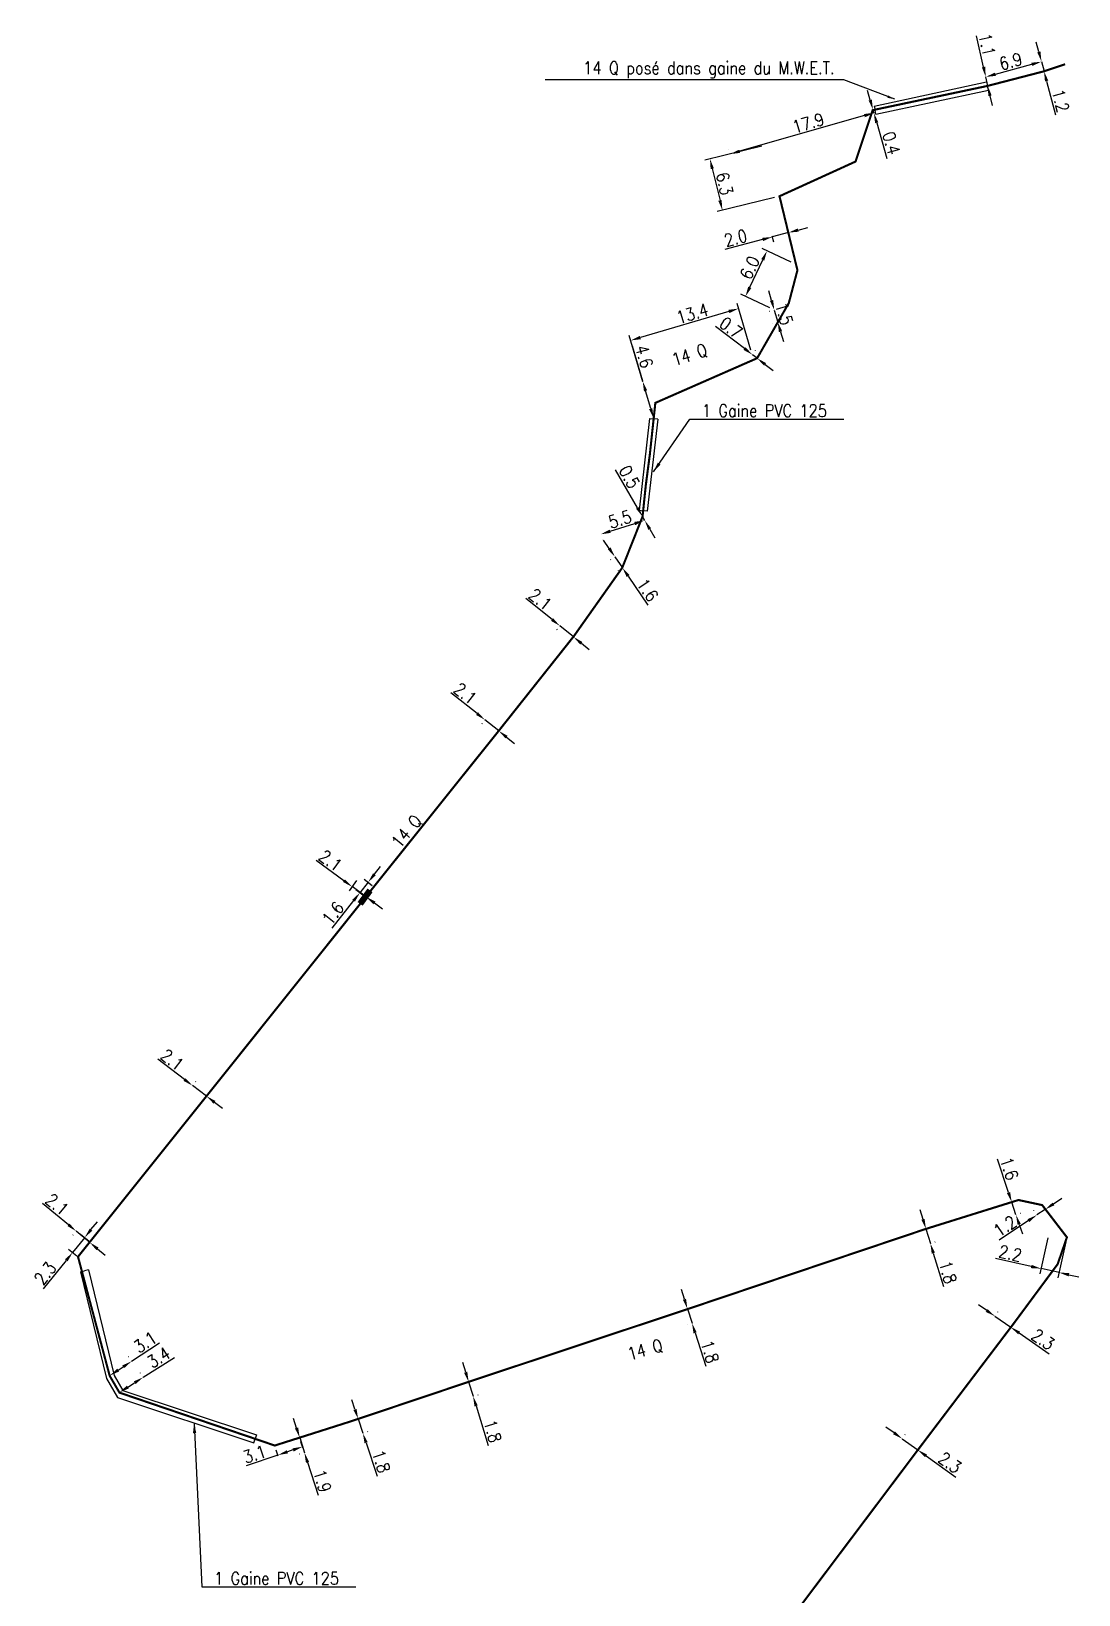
# Model space of a CAD drawing. Header units: millimetres. Extents: x 255000 to 256001, y 143000 to 143842.
# Drawn here: x 255876.4 to 256001.5, y 143152.4 to 143338.9 of the extents above; entities that cross this region are included whole.
import ezdxf
from ezdxf.enums import TextEntityAlignment as Align

# ---------------------------------------------------------------- set-up
doc = ezdxf.new("R2010")
doc.units = ezdxf.units.MM
doc.header["$MEASUREMENT"] = 0
doc.header["$PDMODE"] = 34
doc.linetypes.add('S_ST', pattern=[14, 8, -1.5, 0, -1.5, 0, -1.5, 0, -1.5])
doc.layers.get('0').update_dxf_attribs({"linetype": 'CONTINUOUS'})
doc.layers.get('DEFPOINTS').update_dxf_attribs({"linetype": 'CONTINUOUS'})
for name, color, linetype in [('S_100', 5, 'CONTINUOUS'), ('S_300', 7, 'CONTINUOUS'), ('S_400', 7, 'CONTINUOUS')]:
    doc.layers.add(name, color=color, linetype=linetype)
doc.styles.add('M_ROMANS', font='ROMANS.shx', dxfattribs={"width": 0.75})
doc.styles.get("Standard").update_dxf_attribs({"font": 'romans.shx', "width": 0.85})
doc.dimstyles.get("Standard").update_dxf_attribs({"dimtxt": 1.5, "dimasz": 1.2, "dimexe": 0.625, "dimexo": 0.625, "dimgap": 0.25, "dimtad": 1, "dimdec": 1, "dimzin": 0, "dimdsep": 46, "dimtxsty": 'Standard', "dimcen": -0.5, "dimadec": 0, "dimazin": 0, "dimtfac": 1, "dimtdec": 1, "dimtmove": 0, "dimatfit": 3, "dimfxl": 1, "dimtolj": 1, "dimtzin": 0, "dimarcsym": 0})

# ---------------------------------------------------------------- blocks, each defined once
blk = doc.blocks.new('*D174')
at = {"layer": 'DEFPOINTS', "color": 0, "linetype": 'Continuous'}
for p in [(255980.35, 143170.95), (255982.22, 143169.61), (255982.25, 143169.65)]:
    blk.add_point(p, dxfattribs=at)
at = {"layer": 'S_100', "color": 0, "linetype": 'Continuous', "lineweight": -2}
for p, q in [((255979.4, 143171.69), (255978.43, 143172.39)), ((255980.71, 143171.46), (255980.74, 143171.5)), ((255980.38, 143170.99), (255982.25, 143169.65)), ((255982.58, 143170.12), (255982.61, 143170.16)), ((255983.22, 143168.95), (255986.78, 143166.41))]:
    blk.add_line(p, q, dxfattribs=at)
at = {"layer": 'S_100', "color": 0, "linetype": 'Continuous'}
for points in [[(255979.52, 143171.85), (255979.29, 143171.53), (255980.38, 143170.99)], [(255983.34, 143169.11), (255983.11, 143168.79), (255982.25, 143169.65)]]:
    blk.add_solid(points, dxfattribs=at)
at = {"layer": 'S_100', "color": 0, "linetype": 'Continuous', "insert": (255986.07, 143168.14), "char_height": 1.5, "attachment_point": 5, "rotation": 324.3713}
blk.add_mtext('\\A1;2.3', dxfattribs=at)
blk = doc.blocks.new('*D175')
at = {"layer": 'DEFPOINTS', "color": 0, "linetype": 'Continuous'}
for p in [(255991.44, 143185.59), (255993.33, 143184.28), (255993.34, 143184.3)]:
    blk.add_point(p, dxfattribs=at)
at = {"layer": 'S_100', "color": 0, "linetype": 'Continuous', "lineweight": -2}
for p, q in [((255990.47, 143186.29), (255989.48, 143186.97)), ((255991.45, 143185.61), (255993.34, 143184.3)), ((255991.8, 143186.1), (255991.81, 143186.12)), ((255993.69, 143184.79), (255993.7, 143184.81)), ((255994.33, 143183.61), (255997.92, 143181.12))]:
    blk.add_line(p, q, dxfattribs=at)
at = {"layer": 'S_100', "color": 0, "linetype": 'Continuous'}
for points in [[(255990.58, 143186.45), (255990.35, 143186.13), (255991.45, 143185.61)], [(255994.44, 143183.78), (255994.21, 143183.45), (255993.34, 143184.3)]]:
    blk.add_solid(points, dxfattribs=at)
at = {"layer": 'S_100', "color": 0, "linetype": 'Continuous', "insert": (255997.19, 143182.85), "char_height": 1.5, "attachment_point": 5, "rotation": 325.2536}
blk.add_mtext('\\A1;2.3', dxfattribs=at)
blk = doc.blocks.new('*D176')
at = {"layer": 'DEFPOINTS', "color": 0, "linetype": 'Continuous'}
for p in [(255997.9, 143195.58), (256000.05, 143195.11), (255999.11, 143190.82)]:
    blk.add_point(p, dxfattribs=at)
at = {"layer": 'S_100', "color": 0, "linetype": 'Continuous', "lineweight": -2}
for p, q in [((255997.76, 143194.97), (255996.82, 143190.68)), ((255999.91, 143194.5), (255998.97, 143190.21)), ((255995.79, 143191.55), (255991.52, 143192.48)), ((255999.11, 143190.82), (255996.96, 143191.29)), ((256000.28, 143190.56), (256001.45, 143190.31))]:
    blk.add_line(p, q, dxfattribs=at)
at = {"layer": 'S_100', "color": 0, "linetype": 'Continuous'}
for points in [[(255995.83, 143191.74), (255995.74, 143191.35), (255996.96, 143191.29)], [(256000.32, 143190.76), (256000.24, 143190.37), (255999.11, 143190.82)]]:
    blk.add_solid(points, dxfattribs=at)
at = {"layer": 'S_100', "color": 0, "linetype": 'Continuous', "insert": (255993.28, 143193.12), "char_height": 1.5, "attachment_point": 5, "rotation": 347.6581}
blk.add_mtext('\\A1;2.2', dxfattribs=at)
blk = doc.blocks.new('*D177')
at = {"layer": 'DEFPOINTS', "color": 0, "linetype": 'Continuous'}
for p in [(255996.46, 143197.66), (255997.44, 143198.35), (255997.46, 143198.33)]:
    blk.add_point(p, dxfattribs=at)
at = {"layer": 'S_100', "color": 0, "linetype": 'Continuous', "lineweight": -2}
for p, q in [((255998.44, 143199.02), (255999.44, 143199.68)), ((255996.11, 143198.18), (255996.1, 143198.21)), ((255997.44, 143198.35), (255996.45, 143197.69)), ((255997.11, 143198.85), (255997.1, 143198.87)), ((255995.45, 143197.02), (255991.96, 143194.7))]:
    blk.add_line(p, q, dxfattribs=at)
at = {"layer": 'S_100', "color": 0, "linetype": 'Continuous'}
for points in [[(255995.34, 143197.19), (255995.56, 143196.85), (255996.45, 143197.69)], [(255998.33, 143199.18), (255998.55, 143198.85), (255997.44, 143198.35)]]:
    blk.add_solid(points, dxfattribs=at)
at = {"layer": 'S_100', "color": 0, "linetype": 'Continuous', "insert": (255992.65, 143196.36), "char_height": 1.5, "attachment_point": 5, "rotation": 33.6675}
blk.add_mtext('\\A1;1.2', dxfattribs=at)
blk = doc.blocks.new('*D178')
at = {"layer": 'DEFPOINTS', "color": 0, "linetype": 'Continuous'}
for p in [(255983.15, 143196), (255983.21, 143196.02), (255983.67, 143194.28)]:
    blk.add_point(p, dxfattribs=at)
at = {"layer": 'S_100', "color": 0, "linetype": 'Continuous', "lineweight": -2}
for p, q in [((255982.86, 143197.17), (255982.51, 143198.31)), ((255983.21, 143196.02), (255983.74, 143194.3)), ((255983.75, 143196.18), (255983.81, 143196.2)), ((255984.27, 143194.46), (255984.33, 143194.48)), ((255984.09, 143193.15), (255985.31, 143189.14))]:
    blk.add_line(p, q, dxfattribs=at)
at = {"layer": 'S_100', "color": 0, "linetype": 'Continuous'}
for points in [[(255983.05, 143197.23), (255982.67, 143197.11), (255983.21, 143196.02)], [(255984.28, 143193.21), (255983.9, 143193.09), (255983.74, 143194.3)]]:
    blk.add_solid(points, dxfattribs=at)
at = {"layer": 'S_100', "color": 0, "linetype": 'Continuous', "insert": (255985.83, 143190.86), "char_height": 1.5, "attachment_point": 5, "rotation": 286.9562}
blk.add_mtext('\\A1;1.8', dxfattribs=at)
blk = doc.blocks.new('*D179')
at = {"layer": 'DEFPOINTS', "color": 0, "linetype": 'Continuous'}
for p in [(255928.6, 143177.77), (255928.62, 143177.78), (255929.13, 143176.05)]:
    blk.add_point(p, dxfattribs=at)
at = {"layer": 'S_100', "color": 0, "linetype": 'Continuous', "lineweight": -2}
for p, q in [((255928.27, 143178.92), (255927.92, 143180.07)), ((255928.62, 143177.78), (255929.15, 143176.06)), ((255929.19, 143177.95), (255929.22, 143177.96)), ((255929.72, 143176.23), (255929.75, 143176.24)), ((255929.51, 143174.91), (255930.97, 143170.17))]:
    blk.add_line(p, q, dxfattribs=at)
at = {"layer": 'S_100', "color": 0, "linetype": 'Continuous'}
for points in [[(255928.46, 143178.98), (255928.08, 143178.86), (255928.62, 143177.78)], [(255929.7, 143174.97), (255929.32, 143174.85), (255929.15, 143176.06)]]:
    blk.add_solid(points, dxfattribs=at)
at = {"layer": 'S_100', "color": 0, "linetype": 'Continuous', "insert": (255931.49, 143171.89), "char_height": 1.5, "attachment_point": 5, "rotation": 287.1389}
blk.add_mtext('\\A1;1.8', dxfattribs=at)
blk = doc.blocks.new('*D180')
at = {"layer": 'DEFPOINTS', "color": 0, "linetype": 'Continuous'}
for p in [(255954.74, 143186.49), (255954.75, 143186.5), (255955.3, 143184.78)]:
    blk.add_point(p, dxfattribs=at)
at = {"layer": 'S_100', "color": 0, "linetype": 'Continuous', "lineweight": -2}
for p, q in [((255954.38, 143187.64), (255954.02, 143188.78)), ((255954.16, 143186.31), (255954.15, 143186.3)), ((255954.74, 143186.49), (255955.29, 143184.78)), ((255954.7, 143184.59), (255954.69, 143184.59)), ((255955.65, 143183.64), (255956.92, 143179.64))]:
    blk.add_line(p, q, dxfattribs=at)
at = {"layer": 'S_100', "color": 0, "linetype": 'Continuous'}
for points in [[(255954.57, 143187.7), (255954.19, 143187.58), (255954.74, 143186.49)], [(255955.84, 143183.7), (255955.46, 143183.57), (255955.29, 143184.78)]]:
    blk.add_solid(points, dxfattribs=at)
at = {"layer": 'S_100', "color": 0, "linetype": 'Continuous', "insert": (255957.42, 143181.37), "char_height": 1.5, "attachment_point": 5, "rotation": 287.625}
blk.add_mtext('\\A1;1.8', dxfattribs=at)
blk = doc.blocks.new('*D181')
at = {"layer": 'DEFPOINTS', "color": 0, "linetype": 'Continuous'}
for p in [(255905.85, 143169.04), (255906.1, 143168.32), (255909.03, 143169.32)]:
    blk.add_point(p, dxfattribs=at)
at = {"layer": 'S_100', "color": 0, "linetype": 'Continuous', "lineweight": -2}
for p, q in [((255905.9, 143168.91), (255905.65, 143169.63)), ((255907.65, 143169.65), (255906.99, 143169.43)), ((255908.83, 143169.91), (255908.59, 143170.63)), ((255905.85, 143169.04), (255902.06, 143167.75))]:
    blk.add_line(p, q, dxfattribs=at)
at = {"layer": 'S_100', "color": 0, "linetype": 'Continuous'}
for points in [[(255906.93, 143169.62), (255907.05, 143169.24), (255905.85, 143169.04)], [(255907.59, 143169.84), (255907.72, 143169.46), (255908.79, 143170.04)]]:
    blk.add_solid(points, dxfattribs=at)
at = {"layer": 'S_100', "color": 0, "linetype": 'Continuous', "insert": (255903.07, 143169.15), "char_height": 1.5, "attachment_point": 5, "rotation": 18.7808}
blk.add_mtext('\\A1;3.1', dxfattribs=at)
blk = doc.blocks.new('*D182')
at = {"layer": 'DEFPOINTS', "color": 0, "linetype": 'Continuous'}
for p in [(255908.45, 143171.13), (255908.48, 143171.14), (255909.05, 143169.33)]:
    blk.add_point(p, dxfattribs=at)
at = {"layer": 'S_100', "color": 0, "linetype": 'Continuous', "lineweight": -2}
for p, q in [((255908.08, 143172.27), (255907.72, 143173.41)), ((255907.88, 143170.95), (255907.85, 143170.94)), ((255908.45, 143171.13), (255909.02, 143169.32)), ((255908.46, 143169.14), (255908.43, 143169.13)), ((255909.39, 143168.18), (255910.65, 143164.24))]:
    blk.add_line(p, q, dxfattribs=at)
at = {"layer": 'S_100', "color": 0, "linetype": 'Continuous'}
for points in [[(255908.27, 143172.33), (255907.89, 143172.21), (255908.45, 143171.13)], [(255909.58, 143168.24), (255909.2, 143168.11), (255909.02, 143169.32)]]:
    blk.add_solid(points, dxfattribs=at)
at = {"layer": 'S_100', "color": 0, "linetype": 'Continuous', "insert": (255911.15, 143165.94), "char_height": 1.5, "attachment_point": 5, "rotation": 287.7279}
blk.add_mtext('\\A1;1.9', dxfattribs=at)
blk = doc.blocks.new('*D183')
at = {"layer": 'DEFPOINTS', "color": 0, "linetype": 'Continuous'}
for p in [(255915.37, 143173.34), (255915.43, 143173.36), (255915.94, 143171.63)]:
    blk.add_point(p, dxfattribs=at)
at = {"layer": 'S_100', "color": 0, "linetype": 'Continuous', "lineweight": -2}
for p, q in [((255915.05, 143174.5), (255914.67, 143175.64)), ((255915.43, 143173.36), (255916, 143171.65)), ((255915.96, 143173.54), (255916.02, 143173.56)), ((255916.53, 143171.83), (255916.59, 143171.85)), ((255916.38, 143170.51), (255917.71, 143166.54))]:
    blk.add_line(p, q, dxfattribs=at)
at = {"layer": 'S_100', "color": 0, "linetype": 'Continuous'}
for points in [[(255915.24, 143174.56), (255914.86, 143174.43), (255915.43, 143173.36)], [(255916.57, 143170.58), (255916.19, 143170.45), (255916, 143171.65)]]:
    blk.add_solid(points, dxfattribs=at)
at = {"layer": 'S_100', "color": 0, "linetype": 'Continuous', "insert": (255918.18, 143168.28), "char_height": 1.5, "attachment_point": 5, "rotation": 288.5058}
blk.add_mtext('\\A1;1.8', dxfattribs=at)
blk = doc.blocks.new('*D184')
at = {"layer": 'DEFPOINTS', "color": 0, "linetype": 'Continuous'}
for p in [(255881.81, 143195.79), (255880.37, 143194), (255881.35, 143193.22)]:
    blk.add_point(p, dxfattribs=at)
at = {"layer": 'S_100', "color": 0, "linetype": 'Continuous', "lineweight": -2}
for p, q in [((255883.54, 143195.94), (255884.3, 143196.87)), ((255882.79, 143195.01), (255881.35, 143193.22)), ((255882.3, 143195.4), (255883.28, 143194.61)), ((255880.59, 143192.28), (255877.85, 143188.88)), ((255880.86, 143193.61), (255881.83, 143192.82))]:
    blk.add_line(p, q, dxfattribs=at)
at = {"layer": 'S_100', "color": 0, "linetype": 'Continuous'}
for points in [[(255883.39, 143196.07), (255883.7, 143195.81), (255882.79, 143195.01)], [(255880.44, 143192.41), (255880.75, 143192.16), (255881.35, 143193.22)]]:
    blk.add_solid(points, dxfattribs=at)
at = {"layer": 'S_100', "color": 0, "linetype": 'Continuous', "insert": (255878.07, 143190.74), "char_height": 1.5, "attachment_point": 5, "rotation": 51.1204}
blk.add_mtext('\\A1;2.3', dxfattribs=at)
blk = doc.blocks.new('*D185')
at = {"layer": 'DEFPOINTS', "color": 0, "linetype": 'Continuous'}
for p in [(255881.81, 143195.79), (255883.4, 143194.41), (255883.43, 143194.45)]:
    blk.add_point(p, dxfattribs=at)
at = {"layer": 'S_100', "color": 0, "linetype": 'Continuous', "lineweight": -2}
for p, q in [((255880.86, 143196.52), (255877.77, 143199.08)), ((255883.4, 143194.41), (255881.78, 143195.75)), ((255881.41, 143195.31), (255881.38, 143195.27)), ((255883.03, 143193.97), (255883, 143193.93)), ((255884.32, 143193.65), (255885.24, 143192.88))]:
    blk.add_line(p, q, dxfattribs=at)
at = {"layer": 'S_100', "color": 0, "linetype": 'Continuous'}
for points in [[(255880.98, 143196.67), (255880.73, 143196.37), (255881.78, 143195.75)], [(255884.45, 143193.8), (255884.19, 143193.49), (255883.4, 143194.41)]]:
    blk.add_solid(points, dxfattribs=at)
at = {"layer": 'S_100', "color": 0, "linetype": 'Continuous', "insert": (255879.49, 143198.95), "char_height": 1.5, "attachment_point": 5, "rotation": 320.3278}
blk.add_mtext('\\A1;2.1', dxfattribs=at)
blk = doc.blocks.new('*D186')
at = {"layer": 'DEFPOINTS', "color": 0, "linetype": 'Continuous'}
for p in [(255895.63, 143213.09), (255897.3, 143211.82), (255897.33, 143211.86)]:
    blk.add_point(p, dxfattribs=at)
at = {"layer": 'S_100', "color": 0, "linetype": 'Continuous', "lineweight": -2}
for p, q in [((255894.7, 143213.85), (255891.5, 143216.27)), ((255897.33, 143211.86), (255895.66, 143213.13)), ((255896, 143213.59), (255896.04, 143213.63)), ((255897.68, 143212.32), (255897.71, 143212.36)), ((255898.29, 143211.14), (255899.25, 143210.42))]:
    blk.add_line(p, q, dxfattribs=at)
at = {"layer": 'S_100', "color": 0, "linetype": 'Continuous'}
for points in [[(255894.82, 143214.01), (255894.58, 143213.69), (255895.66, 143213.13)], [(255898.41, 143211.3), (255898.17, 143210.98), (255897.33, 143211.86)]]:
    blk.add_solid(points, dxfattribs=at)
at = {"layer": 'S_100', "color": 0, "linetype": 'Continuous', "insert": (255893.23, 143216.22), "char_height": 1.5, "attachment_point": 5, "rotation": 322.9312}
blk.add_mtext('\\A1;2.1', dxfattribs=at)
blk = doc.blocks.new('*D187')
at = {"layer": 'DEFPOINTS', "color": 0, "linetype": 'Continuous'}
for p in [(255915.61, 143238.11), (255917.31, 143236.87), (255916.41, 143235.63)]:
    blk.add_point(p, dxfattribs=at)
at = {"layer": 'S_100', "color": 0, "linetype": 'Continuous', "lineweight": -2}
for p, q in [((255913.74, 143237.58), (255910.41, 143240.01)), ((255915.24, 143237.6), (255914.34, 143236.37)), ((255916.41, 143235.63), (255914.71, 143236.87)), ((255916.94, 143236.36), (255916.04, 143235.13)), ((255917.38, 143234.93), (255918.35, 143234.22))]:
    blk.add_line(p, q, dxfattribs=at)
at = {"layer": 'S_100', "color": 0, "linetype": 'Continuous'}
for points in [[(255913.86, 143237.74), (255913.62, 143237.42), (255914.71, 143236.87)], [(255917.5, 143235.09), (255917.26, 143234.77), (255916.41, 143235.63)]]:
    blk.add_solid(points, dxfattribs=at)
at = {"layer": 'S_100', "color": 0, "linetype": 'Continuous', "insert": (255912.13, 143239.99), "char_height": 1.5, "attachment_point": 5, "rotation": 323.8955}
blk.add_mtext('\\A1;2.1', dxfattribs=at)
blk = doc.blocks.new('*D188')
at = {"layer": 'DEFPOINTS', "color": 0, "linetype": 'Continuous'}
for p in [(255930.62, 143256.83), (255932.21, 143255.46), (255932.26, 143255.52)]:
    blk.add_point(p, dxfattribs=at)
at = {"layer": 'S_100', "color": 0, "linetype": 'Continuous', "lineweight": -2}
for p, q in [((255929.63, 143257.52), (255926.5, 143260.01)), ((255930.23, 143256.34), (255930.18, 143256.28)), ((255932.21, 143255.46), (255930.57, 143256.77)), ((255931.87, 143255.03), (255931.82, 143254.97)), ((255933.15, 143254.71), (255934.09, 143253.96))]:
    blk.add_line(p, q, dxfattribs=at)
at = {"layer": 'S_100', "color": 0, "linetype": 'Continuous'}
for points in [[(255929.75, 143257.67), (255929.51, 143257.36), (255930.57, 143256.77)], [(255933.27, 143254.87), (255933.03, 143254.56), (255932.21, 143255.46)]]:
    blk.add_solid(points, dxfattribs=at)
at = {"layer": 'S_100', "color": 0, "linetype": 'Continuous', "insert": (255928.22, 143259.92), "char_height": 1.5, "attachment_point": 5, "rotation": 321.4547}
blk.add_mtext('\\A1;2.1', dxfattribs=at)
blk = doc.blocks.new('*D189')
at = {"layer": 'DEFPOINTS', "color": 0, "linetype": 'Continuous'}
for p in [(255939.56, 143268.05), (255941.14, 143266.67), (255941.19, 143266.73)]:
    blk.add_point(p, dxfattribs=at)
at = {"layer": 'S_100', "color": 0, "linetype": 'Continuous', "lineweight": -2}
for p, q in [((255938.58, 143268.74), (255935.46, 143271.26)), ((255939.17, 143267.56), (255939.12, 143267.5)), ((255941.14, 143266.67), (255939.51, 143267.99)), ((255940.8, 143266.24), (255940.75, 143266.18)), ((255942.08, 143265.91), (255943.01, 143265.16))]:
    blk.add_line(p, q, dxfattribs=at)
at = {"layer": 'S_100', "color": 0, "linetype": 'Continuous'}
for points in [[(255938.7, 143268.9), (255938.45, 143268.59), (255939.51, 143267.99)], [(255942.2, 143266.07), (255941.95, 143265.76), (255941.14, 143266.67)]]:
    blk.add_solid(points, dxfattribs=at)
at = {"layer": 'S_100', "color": 0, "linetype": 'Continuous', "insert": (255937.18, 143271.16), "char_height": 1.5, "attachment_point": 5, "rotation": 321.0585}
blk.add_mtext('\\A1;2.1', dxfattribs=at)
blk = doc.blocks.new('*D190')
at = {"layer": 'DEFPOINTS', "color": 0, "linetype": 'Continuous'}
for p in [(255946.1, 143276.26), (255946.98, 143274.92), (255947.01, 143274.94)]:
    blk.add_point(p, dxfattribs=at)
at = {"layer": 'S_100', "color": 0, "linetype": 'Continuous', "lineweight": -2}
for p, q in [((255945.4, 143277.23), (255944.72, 143278.22)), ((255945.59, 143275.91), (255945.56, 143275.89)), ((255946.08, 143276.24), (255946.98, 143274.92)), ((255946.49, 143274.59), (255946.46, 143274.57)), ((255947.66, 143273.93), (255950.02, 143270.48))]:
    blk.add_line(p, q, dxfattribs=at)
at = {"layer": 'S_100', "color": 0, "linetype": 'Continuous'}
for points in [[(255945.56, 143277.35), (255945.23, 143277.12), (255946.08, 143276.24)], [(255947.82, 143274.05), (255947.49, 143273.82), (255946.98, 143274.92)]]:
    blk.add_solid(points, dxfattribs=at)
at = {"layer": 'S_100', "color": 0, "linetype": 'Continuous', "insert": (255950, 143272.27), "char_height": 1.5, "attachment_point": 5, "rotation": 304.3834}
blk.add_mtext('\\A1;1.6', dxfattribs=at)
blk = doc.blocks.new('*D191')
at = {"layer": 'DEFPOINTS', "color": 0, "linetype": 'Continuous'}
for p in [(255962.47, 143300.31), (255963.03, 143299.89), (255963.06, 143299.92)]:
    blk.add_point(p, dxfattribs=at)
at = {"layer": 'S_100', "color": 0, "linetype": 'Continuous', "lineweight": -2}
for p, q in [((255961.55, 143301.08), (255958.07, 143303.73)), ((255963.06, 143299.92), (255962.5, 143300.35)), ((255962.85, 143300.81), (255962.88, 143300.85)), ((255963.41, 143300.39), (255963.44, 143300.42)), ((255964.01, 143299.2), (255964.96, 143298.47))]:
    blk.add_line(p, q, dxfattribs=at)
at = {"layer": 'S_100', "color": 0, "linetype": 'Continuous'}
for points in [[(255961.67, 143301.24), (255961.43, 143300.92), (255962.5, 143300.35)], [(255964.13, 143299.35), (255963.89, 143299.04), (255963.06, 143299.92)]]:
    blk.add_solid(points, dxfattribs=at)
at = {"layer": 'S_100', "color": 0, "linetype": 'Continuous', "insert": (255959.94, 143303.56), "char_height": 1.5, "attachment_point": 5, "rotation": 322.6409}
blk.add_mtext('\\A1;0.7', dxfattribs=at)
blk = doc.blocks.new('*D192')
at = {"layer": 'DEFPOINTS', "color": 0, "linetype": 'Continuous'}
for p in [(255997.02, 143335.33), (255997.31, 143334.17), (255997.32, 143334.18)]:
    blk.add_point(p, dxfattribs=at)
at = {"layer": 'S_100', "color": 0, "linetype": 'Continuous', "lineweight": -2}
for p, q in [((255996.69, 143336.49), (255996.38, 143337.65)), ((255996.41, 143335.17), (255996.4, 143335.17)), ((255996.72, 143334.01), (255996.7, 143334.01)), ((255997, 143335.33), (255997.31, 143334.17)), ((255997.62, 143333.01), (255998.69, 143328.96))]:
    blk.add_line(p, q, dxfattribs=at)
at = {"layer": 'S_100', "color": 0, "linetype": 'Continuous'}
for points in [[(255996.88, 143336.54), (255996.5, 143336.44), (255997, 143335.33)], [(255997.81, 143333.06), (255997.42, 143332.96), (255997.31, 143334.17)]]:
    blk.add_solid(points, dxfattribs=at)
at = {"layer": 'S_100', "color": 0, "linetype": 'Continuous', "insert": (255999.28, 143330.66), "char_height": 1.5, "attachment_point": 5, "rotation": 284.9018}
blk.add_mtext('\\A1;1.2', dxfattribs=at)
blk = doc.blocks.new('*D193')
at = {"layer": 'DEFPOINTS', "color": 0, "linetype": 'Continuous'}
for p in [(255964.67, 143315.15), (255966.61, 143315.67), (255966.81, 143314.92)]:
    blk.add_point(p, dxfattribs=at)
at = {"layer": 'S_100', "color": 0, "linetype": 'Continuous', "lineweight": -2}
for p, q in [((255966.77, 143315.06), (255966.97, 143314.31)), ((255967.97, 143315.22), (255969.13, 143315.53)), ((255963.71, 143314.1), (255959.22, 143312.91)), ((255964.83, 143314.55), (255965.03, 143313.8)), ((255966.81, 143314.92), (255964.87, 143314.4))]:
    blk.add_line(p, q, dxfattribs=at)
at = {"layer": 'S_100', "color": 0, "linetype": 'Continuous'}
for points in [[(255967.91, 143315.42), (255968.02, 143315.03), (255966.81, 143314.92)], [(255963.66, 143314.29), (255963.76, 143313.9), (255964.87, 143314.4)]]:
    blk.add_solid(points, dxfattribs=at)
at = {"layer": 'S_100', "color": 0, "linetype": 'Continuous', "insert": (255960.5, 143314.28), "char_height": 1.5, "attachment_point": 5, "rotation": 14.8159}
blk.add_mtext('\\A1;2.0', dxfattribs=at)
blk = doc.blocks.new('*D194')
at = {"layer": 'DEFPOINTS', "color": 0, "linetype": 'Continuous'}
for p in [(255888.38, 143180.23), (255885.79, 143178.52), (255885.8, 143178.52)]:
    blk.add_point(p, dxfattribs=at)
at = {"layer": 'S_100', "color": 0, "linetype": 'Continuous', "lineweight": -2}
for p, q in [((255888.04, 143180.75), (255888.03, 143180.76)), ((255888.38, 143180.23), (255891.72, 143182.45)), ((255885.45, 143179.04), (255885.45, 143179.04)), ((255886.79, 143179.19), (255887.38, 143179.57))]:
    blk.add_line(p, q, dxfattribs=at)
at = {"layer": 'S_100', "color": 0, "linetype": 'Continuous'}
for points in [[(255886.68, 143179.35), (255886.9, 143179.02), (255885.79, 143178.52)], [(255887.27, 143179.74), (255887.49, 143179.41), (255888.38, 143180.23)]]:
    blk.add_solid(points, dxfattribs=at)
at = {"layer": 'S_100', "color": 0, "linetype": 'Continuous', "insert": (255890, 143182.51), "char_height": 1.5, "attachment_point": 5, "rotation": 33.5064}
blk.add_mtext('\\A1;3.1', dxfattribs=at)
blk = doc.blocks.new('*D195')
at = {"layer": 'DEFPOINTS', "color": 0, "linetype": 'Continuous'}
for p in [(255889.78, 143178.3), (255886.93, 143176.52), (255886.94, 143176.49)]:
    blk.add_point(p, dxfattribs=at)
at = {"layer": 'S_100', "color": 0, "linetype": 'Continuous', "lineweight": -2}
for p, q in [((255889.77, 143178.32), (255893.5, 143180.7)), ((255889.45, 143178.82), (255889.43, 143178.85)), ((255886.61, 143177.02), (255886.59, 143177.04)), ((255887.94, 143177.16), (255888.75, 143177.68))]:
    blk.add_line(p, q, dxfattribs=at)
at = {"layer": 'S_100', "color": 0, "linetype": 'Continuous'}
for points in [[(255887.83, 143177.33), (255888.05, 143176.99), (255886.93, 143176.52)], [(255888.65, 143177.84), (255888.86, 143177.51), (255889.77, 143178.32)]]:
    blk.add_solid(points, dxfattribs=at)
at = {"layer": 'S_100', "color": 0, "linetype": 'Continuous', "insert": (255891.6, 143180.68), "char_height": 1.5, "attachment_point": 5, "rotation": 32.4564}
blk.add_mtext('\\A1;3.4', dxfattribs=at)
blk = doc.blocks.new('*D196')
at = {"layer": 'DEFPOINTS', "color": 0, "linetype": 'Continuous'}
for p in [(255965.13, 143305.68), (255965.52, 143304.24), (255965.54, 143304.25)]:
    blk.add_point(p, dxfattribs=at)
at = {"layer": 'S_100', "color": 0, "linetype": 'Continuous', "lineweight": -2}
for p, q in [((255964.78, 143306.82), (255964.45, 143307.98)), ((255964.53, 143305.5), (255964.51, 143305.5)), ((255964.94, 143304.07), (255964.92, 143304.07)), ((255965.11, 143305.67), (255965.52, 143304.24)), ((255965.85, 143303.09), (255966.19, 143301.94))]:
    blk.add_line(p, q, dxfattribs=at)
at = {"layer": 'S_100', "color": 0, "linetype": 'Continuous'}
for points in [[(255964.97, 143306.88), (255964.59, 143306.77), (255965.11, 143305.67)], [(255966.05, 143303.15), (255965.66, 143303.03), (255965.52, 143304.24)]]:
    blk.add_solid(points, dxfattribs=at)
at = {"layer": 'S_100', "color": 0, "linetype": 'Continuous', "insert": (255966.28, 143305.23), "char_height": 1.5, "attachment_point": 5, "rotation": 286.0792}
blk.add_mtext('\\A1;1.5', dxfattribs=at)
blk = doc.blocks.new('*D197')
at = {"layer": 'DEFPOINTS', "color": 0, "linetype": 'Continuous'}
for p in [(255964.24, 143312.75), (255967.7, 143311.12), (255965.13, 143305.68)]:
    blk.add_point(p, dxfattribs=at)
at = {"layer": 'S_100', "color": 0, "linetype": 'Continuous', "lineweight": -2}
for p, q in [((255962.18, 143308.4), (255963.73, 143311.67)), ((255967.14, 143311.39), (255963.68, 143313.02)), ((255964.56, 143305.94), (255961.11, 143307.58))]:
    blk.add_line(p, q, dxfattribs=at)
at = {"layer": 'S_100', "color": 0, "linetype": 'Continuous'}
for points in [[(255963.55, 143311.75), (255963.91, 143311.58), (255964.24, 143312.75)], [(255962, 143308.48), (255962.37, 143308.31), (255961.67, 143307.31)]]:
    blk.add_solid(points, dxfattribs=at)
at = {"layer": 'S_100', "color": 0, "linetype": 'Continuous', "insert": (255962.18, 143310.73), "char_height": 1.5, "attachment_point": 5, "rotation": 64.7002}
blk.add_mtext('\\A1;6.0', dxfattribs=at)
blk = doc.blocks.new('*D198')
at = {"layer": 'DEFPOINTS', "color": 0, "linetype": 'Continuous'}
for p in [(255993.4, 143199.21), (255993.45, 143199.23), (255993.91, 143197.69)]:
    blk.add_point(p, dxfattribs=at)
at = {"layer": 'S_100', "color": 0, "linetype": 'Continuous', "lineweight": -2}
for p, q in [((255993.07, 143200.37), (255991.74, 143204.34)), ((255994, 143199.41), (255994.04, 143199.43)), ((255993.96, 143197.71), (255993.45, 143199.23)), ((255994.51, 143197.89), (255994.55, 143197.91)), ((255994.34, 143196.57), (255994.72, 143195.43))]:
    blk.add_line(p, q, dxfattribs=at)
at = {"layer": 'S_100', "color": 0, "linetype": 'Continuous'}
for points in [[(255993.26, 143200.43), (255992.88, 143200.3), (255993.45, 143199.23)], [(255994.53, 143196.63), (255994.15, 143196.51), (255993.96, 143197.71)]]:
    blk.add_solid(points, dxfattribs=at)
at = {"layer": 'S_100', "color": 0, "linetype": 'Continuous', "insert": (255993.16, 143203.24), "char_height": 1.5, "attachment_point": 5, "rotation": 288.5365}
blk.add_mtext('\\A1;1.6', dxfattribs=at)
blk = doc.blocks.new('*D199')
at = {"layer": 'DEFPOINTS', "color": 0, "linetype": 'Continuous'}
for p in [(255914.67, 143236.91), (255915.66, 143238.17), (255915.64, 143236.15)]:
    blk.add_point(p, dxfattribs=at)
at = {"layer": 'S_100', "color": 0, "linetype": 'Continuous', "lineweight": -2}
for p, q in [((255917.37, 143238.35), (255918.11, 143239.29)), ((255916.63, 143237.4), (255915.64, 143236.15)), ((255916.15, 143237.78), (255917.12, 143237.02)), ((255914.89, 143235.21), (255912.3, 143231.91)), ((255915.16, 143236.52), (255916.13, 143235.76))]:
    blk.add_line(p, q, dxfattribs=at)
at = {"layer": 'S_100', "color": 0, "linetype": 'Continuous'}
for points in [[(255917.21, 143238.47), (255917.53, 143238.22), (255916.63, 143237.4)], [(255914.74, 143235.33), (255915.05, 143235.08), (255915.64, 143236.15)]]:
    blk.add_solid(points, dxfattribs=at)
at = {"layer": 'S_100', "color": 0, "linetype": 'Continuous', "insert": (255912.44, 143233.71), "char_height": 1.5, "attachment_point": 5, "rotation": 51.7596}
blk.add_mtext('\\A1;1.6', dxfattribs=at)
blk = doc.blocks.new('*D200')
at = {"layer": 'DEFPOINTS', "color": 0, "linetype": 'Continuous'}
for p in [(255949.38, 143281.03), (255944.54, 143278.24), (255944.8, 143277.79)]:
    blk.add_point(p, dxfattribs=at)
at = {"layer": 'S_100', "color": 0, "linetype": 'Continuous', "lineweight": -2}
for p, q in [((255948.78, 143282.07), (255946.15, 143286.63)), ((255949.64, 143280.58), (255949.38, 143281.03)), ((255950.24, 143279.54), (255950.84, 143278.5))]:
    blk.add_line(p, q, dxfattribs=at)
at = {"layer": 'S_100', "color": 0, "linetype": 'Continuous'}
for points in [[(255948.95, 143282.17), (255948.61, 143281.97), (255949.38, 143281.03)], [(255950.41, 143279.64), (255950.07, 143279.44), (255949.64, 143280.58)]]:
    blk.add_solid(points, dxfattribs=at)
at = {"layer": 'S_100', "color": 0, "linetype": 'Continuous', "insert": (255947.81, 143285.76), "char_height": 1.5, "attachment_point": 5, "rotation": 299.9287}
blk.add_mtext('\\A1;0.5', dxfattribs=at)
blk = doc.blocks.new('*D201')
at = {"layer": 'DEFPOINTS', "color": 0, "linetype": 'Continuous'}
for p in [(255949.59, 143280.58), (255949.59, 143280.57), (255944.37, 143278.93)]:
    blk.add_point(p, dxfattribs=at)
at = {"layer": 'S_100', "color": 0, "linetype": 'Continuous', "lineweight": -2}
for p, q in [((255945.52, 143279.28), (255948.45, 143280.2)), ((255944.56, 143278.33), (255944.56, 143278.32))]:
    blk.add_line(p, q, dxfattribs=at)
at = {"layer": 'S_100', "color": 0, "linetype": 'Continuous'}
for points in [[(255948.39, 143280.4), (255948.51, 143280.01), (255949.59, 143280.57)], [(255945.46, 143279.47), (255945.58, 143279.09), (255944.38, 143278.92)]]:
    blk.add_solid(points, dxfattribs=at)
at = {"layer": 'S_100', "color": 0, "linetype": 'Continuous', "insert": (255946.68, 143280.7), "char_height": 1.5, "attachment_point": 5, "rotation": 17.5169}
blk.add_mtext('\\A1;5.5', dxfattribs=at)
blk = doc.blocks.new('*D202')
at = {"layer": 'DEFPOINTS', "color": 0, "linetype": 'Continuous'}
for p in [(255947.97, 143302.05), (255962.47, 143300.31), (255949.6, 143296.52)]:
    blk.add_point(p, dxfattribs=at)
at = {"layer": 'S_100', "color": 0, "linetype": 'Continuous', "lineweight": -2}
for p, q in [((255962.3, 143300.91), (255960.67, 143306.45)), ((255959.69, 143305.51), (255949.12, 143302.39)), ((255949.42, 143297.12), (255947.79, 143302.65))]:
    blk.add_line(p, q, dxfattribs=at)
at = {"layer": 'S_100', "color": 0, "linetype": 'Continuous'}
for points in [[(255959.63, 143305.7), (255959.75, 143305.32), (255960.84, 143305.85)], [(255949.06, 143302.59), (255949.18, 143302.2), (255947.97, 143302.05)]]:
    blk.add_solid(points, dxfattribs=at)
at = {"layer": 'S_100', "color": 0, "linetype": 'Continuous', "insert": (255955.32, 143305.26), "char_height": 1.5, "attachment_point": 5, "rotation": 16.4166}
blk.add_mtext('\\A1;13.4', dxfattribs=at)
blk = doc.blocks.new('*D203')
at = {"layer": 'DEFPOINTS', "color": 0, "linetype": 'Continuous'}
for p in [(255976.89, 143329.58), (255959.7, 143324.68), (255959.82, 143324.27)]:
    blk.add_point(p, dxfattribs=at)
at = {"layer": 'S_100', "color": 0, "linetype": 'Continuous', "lineweight": -2}
for p, q in [((255976.56, 143330.74), (255976.23, 143331.89)), ((255976.89, 143329.58), (255977, 143329.18)), ((255977.33, 143328.03), (255978.55, 143323.76))]:
    blk.add_line(p, q, dxfattribs=at)
at = {"layer": 'S_100', "color": 0, "linetype": 'Continuous'}
for points in [[(255976.75, 143330.79), (255976.37, 143330.68), (255976.89, 143329.58)], [(255977.53, 143328.08), (255977.14, 143327.97), (255977, 143329.18)]]:
    blk.add_solid(points, dxfattribs=at)
at = {"layer": 'S_100', "color": 0, "linetype": 'Continuous', "insert": (255979.07, 143325.59), "char_height": 1.5, "attachment_point": 5, "rotation": 285.9319}
blk.add_mtext('\\A1;0.4', dxfattribs=at)
blk = doc.blocks.new('*D204')
at = {"layer": 'DEFPOINTS', "color": 0, "linetype": 'Continuous'}
for p in [(255997, 143335.33), (255997, 143335.31), (255990.34, 143333.52)]:
    blk.add_point(p, dxfattribs=at)
at = {"layer": 'S_100', "color": 0, "linetype": 'Continuous', "lineweight": -2}
for p, q in [((255991.5, 143333.82), (255995.85, 143335)), ((255997.16, 143334.73), (255997.17, 143334.71)), ((255990.51, 143332.92), (255990.51, 143332.9))]:
    blk.add_line(p, q, dxfattribs=at)
at = {"layer": 'S_100', "color": 0, "linetype": 'Continuous'}
for points in [[(255991.45, 143334.01), (255991.56, 143333.62), (255990.35, 143333.5)], [(255995.79, 143335.19), (255995.9, 143334.81), (255997, 143335.31)]]:
    blk.add_solid(points, dxfattribs=at)
at = {"layer": 'S_100', "color": 0, "linetype": 'Continuous', "insert": (255993.33, 143335.35), "char_height": 1.5, "attachment_point": 5, "rotation": 15.2226}
blk.add_mtext('\\A1;6.9', dxfattribs=at)
blk = doc.blocks.new('*D205')
at = {"layer": 'DEFPOINTS', "color": 0, "linetype": 'Continuous'}
for p in [(255990.35, 143333.5), (255990.35, 143333.5), (255990.59, 143332.43)]:
    blk.add_point(p, dxfattribs=at)
at = {"layer": 'S_100', "color": 0, "linetype": 'Continuous', "lineweight": -2}
for p, q in [((255990.08, 143334.67), (255989.24, 143338.4)), ((255990.59, 143332.43), (255990.35, 143333.5)), ((255990.85, 143331.26), (255991.12, 143330.09))]:
    blk.add_line(p, q, dxfattribs=at)
at = {"layer": 'S_100', "color": 0, "linetype": 'Continuous'}
for points in [[(255990.28, 143334.72), (255989.89, 143334.63), (255990.35, 143333.5)], [(255991.05, 143331.3), (255990.66, 143331.21), (255990.59, 143332.43)]]:
    blk.add_solid(points, dxfattribs=at)
at = {"layer": 'S_100', "color": 0, "linetype": 'Continuous', "insert": (255990.51, 143337.34), "char_height": 1.5, "attachment_point": 5, "rotation": 282.7096}
blk.add_mtext('\\A1;1.1', dxfattribs=at)
blk = doc.blocks.new('*D206')
at = {"layer": 'DEFPOINTS', "color": 0, "linetype": 'Continuous'}
for p in [(255964.25, 143325.37), (255965.73, 143319.24), (255958.91, 143317.59)]:
    blk.add_point(p, dxfattribs=at)
at = {"layer": 'S_100', "color": 0, "linetype": 'Continuous', "lineweight": -2}
for p, q in [((255963.64, 143325.22), (255956.82, 143323.57)), ((255957.71, 143322.55), (255958.63, 143318.76)), ((255965.12, 143319.1), (255958.3, 143317.44))]:
    blk.add_line(p, q, dxfattribs=at)
at = {"layer": 'S_100', "color": 0, "linetype": 'Continuous'}
for points in [[(255957.9, 143322.59), (255957.51, 143322.5), (255957.43, 143323.71)], [(255958.82, 143318.8), (255958.43, 143318.71), (255958.91, 143317.59)]]:
    blk.add_solid(points, dxfattribs=at)
at = {"layer": 'S_100', "color": 0, "linetype": 'Continuous', "insert": (255959.17, 143320.75), "char_height": 1.5, "attachment_point": 5, "rotation": 283.6156}
blk.add_mtext('\\A1;6.3', dxfattribs=at)
blk = doc.blocks.new('*D207')
at = {"layer": 'DEFPOINTS', "color": 0, "linetype": 'Continuous'}
for p in [(255977.03, 143329.19), (255959.81, 143324.29), (255959.82, 143324.27)]:
    blk.add_point(p, dxfattribs=at)
at = {"layer": 'S_100', "color": 0, "linetype": 'Continuous', "lineweight": -2}
for p, q in [((255975.87, 143328.88), (255960.96, 143324.62)), ((255976.85, 143329.79), (255976.85, 143329.81)), ((255959.64, 143324.87), (255959.64, 143324.89))]:
    blk.add_line(p, q, dxfattribs=at)
at = {"layer": 'S_100', "color": 0, "linetype": 'Continuous'}
for points in [[(255975.81, 143329.07), (255975.92, 143328.68), (255977.02, 143329.21)], [(255960.91, 143324.81), (255961.02, 143324.43), (255959.81, 143324.29)]]:
    blk.add_solid(points, dxfattribs=at)
at = {"layer": 'S_100', "color": 0, "linetype": 'Continuous', "insert": (255969.16, 143328), "char_height": 1.5, "attachment_point": 5, "rotation": 15.945}
blk.add_mtext('\\A1;17.9', dxfattribs=at)
blk = doc.blocks.new('*D208')
at = {"layer": 'DEFPOINTS', "color": 0, "linetype": 'Continuous'}
for p in [(255949.4, 143297.18), (255949.4, 143297.18), (255950.69, 143292.77)]:
    blk.add_point(p, dxfattribs=at)
at = {"layer": 'S_100', "color": 0, "linetype": 'Continuous', "lineweight": -2}
for p, q in [((255949.4, 143297.18), (255948.18, 143301.38)), ((255950.36, 143293.92), (255949.74, 143296.03))]:
    blk.add_line(p, q, dxfattribs=at)
at = {"layer": 'S_100', "color": 0, "linetype": 'Continuous'}
for points in [[(255949.93, 143296.09), (255949.55, 143295.97), (255949.4, 143297.18)], [(255950.55, 143293.97), (255950.16, 143293.86), (255950.69, 143292.77)]]:
    blk.add_solid(points, dxfattribs=at)
at = {"layer": 'S_100', "color": 0, "linetype": 'Continuous', "insert": (255949.58, 143300.14), "char_height": 1.5, "attachment_point": 5, "rotation": 286.2562}
blk.add_mtext('\\A1;4.6', dxfattribs=at)
blk = doc.blocks.new('S_300_01')
at = {"color": 0, "linetype": 'Continuous'}
blk.add_solid([(-1, 0.75), (-1, 0), (1, 0.75), (1, 0)], dxfattribs=at)
at = {"color": 0, "linetype": 'Continuous', "style": 'M_ROMANS', "width": 0.75, "flags": 3}
for tag, p in [('DEF_LEG', (-0.05, -4.63)), ('DEF_COUP', (-0.05, -7.13)), ('DEF_TYPE', (-0.05, -9.63))]:
    blk.add_attdef(tag, text='', height=1.2, dxfattribs=at).set_placement(p, align=Align.MIDDLE)

msp = doc.modelspace()

# ---------------------------------------------------------------- linework, layer by layer
at = {"layer": 'S_100', "linetype": 'S_ST', "const_width": 0.25, "flags": 128}
msp.add_lwpolyline([(255884.94, 142999.73), (255901.42, 143032.26), (255911.9, 143052.72), (255919.17, 143067.31), (255927.11, 143077.92), (255937.32, 143092.13), (255958.29, 143120.27), (255954.87, 143133.33), (255966.79, 143149.12), (255982.59, 143170.11), (255993.68, 143184.73), (255998.93, 143191.82), (256000.04, 143195.03), (255997.09, 143198.87), (255994.26, 143199.48), (255983.14, 143196.01), (255954.78, 143186.47), (255928.62, 143177.78), (255914.76, 143173.13), (255905.48, 143170.18), (255886.94, 143176.49), (255885.77, 143178.5), (255881.99, 143192.71), (255897.34, 143211.89), (255917.38, 143236.95), (255932.24, 143255.5), (255941.18, 143266.76), (255946.96, 143274.93), (255949.38, 143281.03), (255949.77, 143284.78), (255950.25, 143288.44), (255950.91, 143294.6), (255963.06, 143299.93), (255966.84, 143306.51), (255967.87, 143310.43), (255965.73, 143319.26), (255974.81, 143323.4), (255976.85, 143329.53), (255990.59, 143332.43), (255997.31, 143334.17), (255999.83, 143335.01)], dxfattribs=at)
at = {"layer": 'S_400', "color": 7, "linetype": 'CONTINUOUS'}
for p, q in [((255977.02, 143330.02), (255990.46, 143332.91)), ((255977.23, 143329.04), (255990.68, 143331.93)), ((255990.46, 143332.91), (255990.57, 143332.42)), ((255990.68, 143331.93), (255990.57, 143332.42)), ((255977.02, 143330.02), (255977.13, 143329.53)), ((255977.23, 143329.04), (255977.13, 143329.53)), ((255950.21, 143292.75), (255948.96, 143281.78)), ((255951.2, 143292.64), (255949.95, 143281.67)), ((255950.21, 143292.75), (255950.71, 143292.69)), ((255951.2, 143292.64), (255950.71, 143292.69)), ((255948.96, 143281.78), (255949.45, 143281.72)), ((255949.95, 143281.67), (255949.45, 143281.72)), ((255882.28, 143190.89), (255882.76, 143191.01)), ((255882.28, 143190.89), (255885.38, 143178.16)), ((255883.25, 143191.13), (255882.76, 143191.01)), ((255883.25, 143191.13), (255886.32, 143178.54)), ((255885.38, 143178.16), (255886.69, 143175.93)), ((255886.32, 143178.54), (255887.36, 143176.76)), ((255886.69, 143175.93), (255902.99, 143170.5)), ((255887.36, 143176.76), (255903.31, 143171.45)), ((255903.31, 143171.45), (255903.15, 143170.98)), ((255902.99, 143170.5), (255903.15, 143170.98))]:
    msp.add_line(p, q, dxfattribs=at)

# ---------------------------------------------------------------- block references
at = {"layer": 'S_300', "rotation": 53.62788004042392}
msp.add_blockref('S_300_01', (255916.56, 143235.4), dxfattribs=at)

# ---------------------------------------------------------------- texts
at = {"layer": 'S_100', "linetype": 'Continuous', "width": 0.85}
for rotation, p in [(17.5355, (255955.01, 143300.29)), (50.157, (255921.27, 143243.44)), (15.9892, (255949.7, 143181.57))]:
    msp.add_text('14 Q', height=1.5, rotation=rotation, dxfattribs=at).set_placement(p, align=Align.MIDDLE)
at = {"layer": 'S_400', "insert": (255972.3, 143333.33), "char_height": 1.5, "attachment_point": 9}
msp.add_mtext('\\A1;14 Q posé dans gaine du M.W.E.T.', dxfattribs=at)
at = {"layer": 'S_400', "linetype": 'Continuous', "char_height": 1.5, "attachment_point": 4}
for insert in [(255956.47, 143293.67), (255898.23, 143154.33)]:
    msp.add_mtext('\\A1;1 Gaine PVC 125', dxfattribs=dict(at, insert=insert))

# ---------------------------------------------------------------- dimensions: what is measured, and where the dimension line sits
at = {"layer": 'S_100', "linetype": 'Continuous'}
for base, p1, p2, angle, picture, middle in [((255990.35, 143333.5), (255990.59, 143332.43), (255990.35, 143333.5), 102.7096, '*D205', (255989.53, 143337.12)), ((255997.31, 143334.17), (255997.02, 143335.33), (255997.32, 143334.18), 284.9018, '*D192', (255998.31, 143330.41)), ((255997, 143335.31), (255990.34, 143333.52), (255997, 143335.33), 15.2226, '*D204', (255993.59, 143334.38)), ((255959.81, 143324.29), (255977.03, 143329.19), (255959.82, 143324.27), 195.945, '*D207', (255969.43, 143327.04)), ((255958.91, 143317.59), (255964.25, 143325.37), (255965.73, 143319.24), 283.6156, '*D206', (255958.2, 143320.52)), ((255966.81, 143314.92), (255964.67, 143315.15), (255966.61, 143315.67), 14.8159, '*D193', (255960.75, 143313.31)), ((255964.24, 143312.75), (255965.13, 143305.68), (255967.7, 143311.12), 64.7002, '*D197', (255963.09, 143310.31)), ((255965.52, 143304.24), (255965.13, 143305.68), (255965.54, 143304.25), 286.0792, '*D196', (255965.32, 143304.96)), ((255947.97, 143302.05), (255962.47, 143300.31), (255949.6, 143296.52), 196.4166, '*D202', (255955.61, 143304.3)), ((255963.06, 143299.92), (255962.47, 143300.31), (255963.03, 143299.89), 322.6409, '*D191', (255959.33, 143302.77)), ((255949.4, 143297.18), (255950.69, 143292.77), (255949.4, 143297.18), 106.2562, '*D208', (255948.62, 143299.86)), ((255946.98, 143274.92), (255946.1, 143276.26), (255947.01, 143274.94), 304.3834, '*D190', (255949.18, 143271.71)), ((255941.14, 143266.67), (255939.56, 143268.05), (255941.19, 143266.73), 321.0585, '*D189', (255936.55, 143270.38)), ((255932.21, 143255.46), (255930.62, 143256.83), (255932.26, 143255.52), 321.4547, '*D188', (255927.59, 143259.14)), ((255916.41, 143235.63), (255915.61, 143238.11), (255917.31, 143236.87), 323.8955, '*D187', (255911.54, 143239.19)), ((255915.64, 143236.15), (255915.66, 143238.17), (255914.67, 143236.91), 231.7596, '*D199', (255913.23, 143233.09)), ((255897.33, 143211.86), (255895.63, 143213.09), (255897.3, 143211.82), 322.9312, '*D186', (255892.62, 143215.42)), ((255993.45, 143199.23), (255993.91, 143197.69), (255993.4, 143199.21), 108.5365, '*D198', (255992.21, 143202.92)), ((255883.4, 143194.41), (255881.81, 143195.79), (255883.43, 143194.45), 320.3278, '*D185', (255878.85, 143198.18)), ((255997.44, 143198.35), (255996.46, 143197.66), (255997.46, 143198.33), 33.6675, '*D177', (255993.2, 143195.53)), ((255983.21, 143196.02), (255983.67, 143194.28), (255983.15, 143196), 106.9562, '*D178', (255984.87, 143190.57)), ((255881.35, 143193.22), (255881.81, 143195.79), (255880.37, 143194), 231.1204, '*D184', (255878.84, 143190.11)), ((255999.11, 143190.82), (255997.9, 143195.58), (256000.05, 143195.11), 347.6581, '*D176', (255993.06, 143192.14)), ((255954.74, 143186.49), (255955.3, 143184.78), (255954.75, 143186.5), 107.625, '*D180', (255956.47, 143181.07)), ((255993.34, 143184.3), (255991.44, 143185.59), (255993.33, 143184.28), 325.2536, '*D175', (255996.62, 143182.02)), ((255885.79, 143178.52), (255888.38, 143180.23), (255885.8, 143178.52), 213.5064, '*D194', (255890.55, 143181.67)), ((255886.93, 143176.52), (255889.78, 143178.3), (255886.94, 143176.49), 212.4564, '*D195', (255892.14, 143179.83)), ((255928.62, 143177.78), (255929.13, 143176.05), (255928.6, 143177.77), 107.1389, '*D179', (255930.53, 143171.59)), ((255915.43, 143173.36), (255915.94, 143171.63), (255915.37, 143173.34), 108.5058, '*D183', (255917.24, 143167.96)), ((255908.45, 143171.13), (255909.05, 143169.33), (255908.48, 143171.14), 107.7279, '*D182', (255910.2, 143165.64)), ((255982.25, 143169.65), (255980.35, 143170.95), (255982.22, 143169.61), 324.3713, '*D174', (255985.49, 143167.33)), ((255905.85, 143169.04), (255909.03, 143169.32), (255906.1, 143168.32), 198.7808, '*D181', (255903.39, 143168.2))]:
    dim = msp.add_linear_dim(base=base, p1=p1, p2=p2, angle=angle, dimstyle='Standard', dxfattribs=at)
    dim.commit()
    dim.dimension.update_dxf_attribs({"geometry": picture, "text_midpoint": middle, "dimtype": 161})
for base, p1, p2, angle, picture, middle in [((255976.89, 143329.58), (255959.82, 143324.27), (255959.7, 143324.68), 105.9319, '*D203', (255978.11, 143325.32)), ((255949.38, 143281.03), (255944.8, 143277.79), (255944.54, 143278.24), 119.9287, '*D200', (255946.94, 143285.26))]:
    dim = msp.add_linear_dim(base=base, p1=p1, p2=p2, angle=angle, dimstyle='Standard', override={"dimse1": 1, "dimse2": 1}, dxfattribs=at)
    dim.commit()
    dim.dimension.update_dxf_attribs({"geometry": picture, "text_midpoint": middle, "dimtype": 161})
dim = msp.add_aligned_dim(p1=(255944.37, 143278.93), p2=(255949.59, 143280.58), distance=-0.01, dimstyle='Standard', override={"dimse2": 1}, dxfattribs=at)
dim.commit()
dim.dimension.update_dxf_attribs({"geometry": '*D201', "text_midpoint": (255946.68, 143280.7)})

# ---------------------------------------------------------------- leaders
at = {"layer": 'S_400', "annotation_type": 0, "has_hookline": 1, "hookline_direction": 1, "text_width": 34.55}
msp.add_leader([(255979.49, 143330.83), (255973.39, 143333.14), (255972.49, 143333.14)], dimstyle='Standard', override={"dimscale": 0.75}, dxfattribs=at)
at = {"layer": 'S_400', "linetype": 'Continuous', "annotation_type": 0, "has_hookline": 1, "hookline_direction": 0, "text_width": 16.94}
for points in [[(255950.68, 143286.36), (255955.02, 143292.67), (255956.22, 143292.67)], [(255895.85, 143172.86), (255896.78, 143153.33), (255897.98, 143153.33)]]:
    msp.add_leader(points, dimstyle='Standard', dxfattribs=at)

doc.saveas('drawing.dxf')
